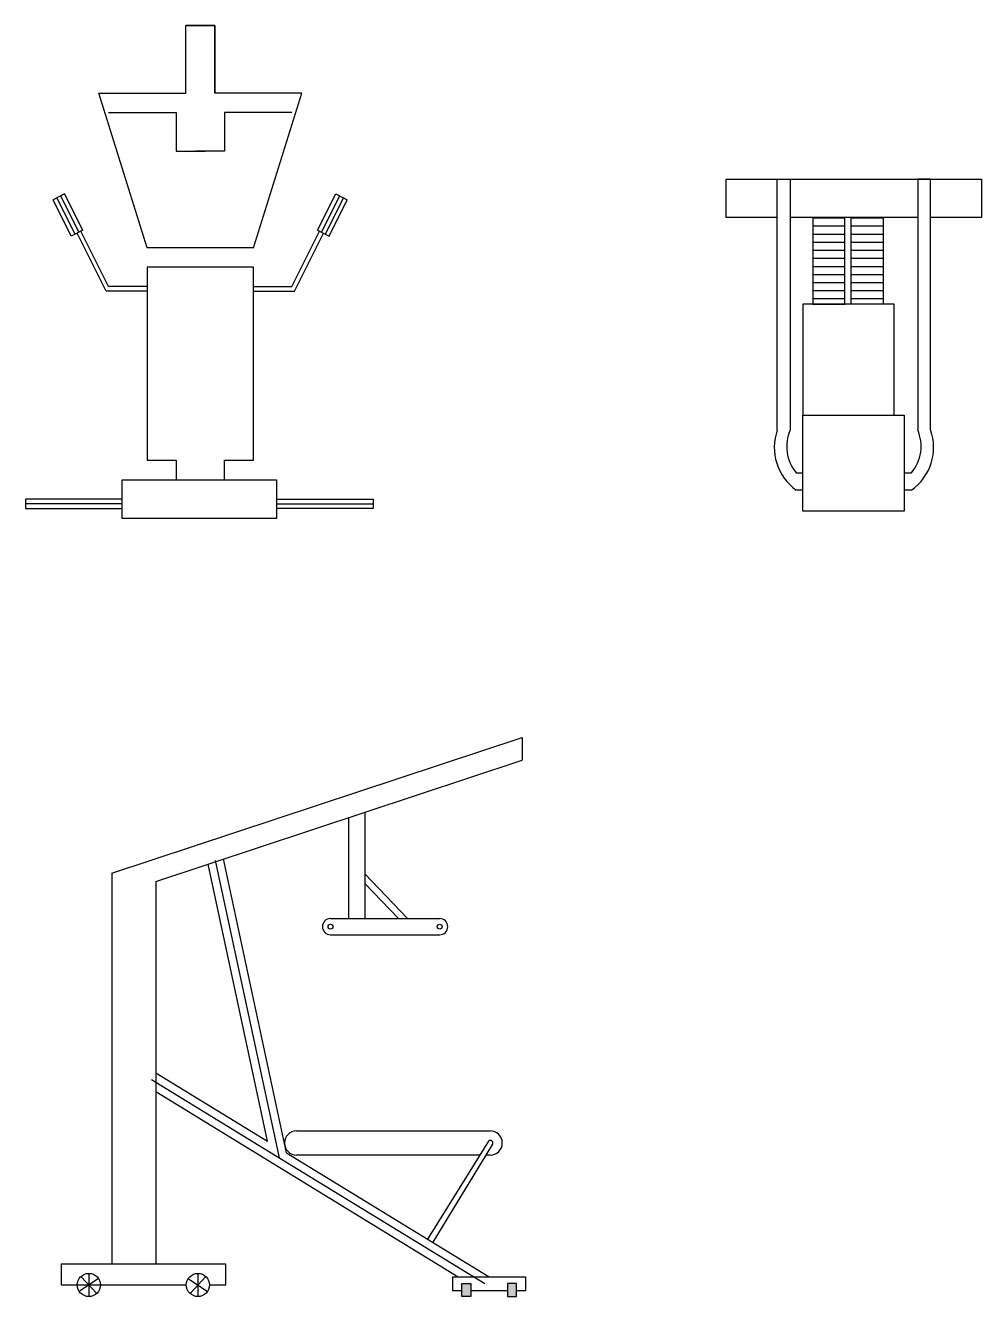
# Model space of a CAD drawing. Header units: millimetres. Extents: x 29224 to 62779, y 35576 to 54938.
# Drawn here: x 59413 to 61780, y 49373 to 52519 of the extents above; entities that cross this region are included whole.
import ezdxf

# ---------------------------------------------------------------- set-up
doc = ezdxf.new("R2010")
doc.units = ezdxf.units.MM

# ---------------------------------------------------------------- blocks, each defined once
blk = doc.blocks.new('A$C60BA323A')
h = blk.add_hatch()
h.set_pattern_fill('_U', color=256, scale=20, style=0, pattern_type=0)
h.set_pattern_definition([(0, (-79024.589, -61997.142), (0, 20), [])])
h.paths.add_polyline_path([(388.3, 726.5), (309.3, 726.5), (309.3, 512.1), (388.3, 512.1)])
h.paths.add_polyline_path([(293.5, 726.5), (214.5, 726.5), (214.5, 512.1), (293.5, 512.1)])
for points in [[(126.4, 726.5), (0, 726.5), (0, 821.2), (632.2, 821.2), (632.2, 726.5), (505.7, 726.5)], [(126.4, 200.8), (126.4, 821.2), (158, 821.2), (158, 200.8)], [(505.7, 200.8), (505.7, 821.2), (474.1, 821.2), (474.1, 200.8)], [(474.1, 726.5), (158, 726.5)], [(173.5, 94.4), (189.7, 94.4)], [(440.3, 94.4), (458.7, 94.4)], [(189.7, 51.9), (173.5, 51.9)], [(458.7, 51.9), (440.3, 51.9)]]:
    blk.add_lwpolyline(points)
for points in [[(214.5, 512.1), (293.5, 512.1), (293.5, 726.5), (214.5, 726.5)], [(388.3, 512.1), (309.3, 512.1), (309.3, 726.5), (388.3, 726.5)], [(189.7, 236.9), (415.4, 236.9), (415.4, 512.1), (189.7, 512.1)], [(189.7, 236.9), (440.3, 236.9), (440.3, 0), (189.7, 0)]]:
    blk.add_lwpolyline(points, close=True)
for centre, radius, start, end in [((247.9, 157.3), 129, 160.2953, 234.7797), ((251.8, 160.1), 102.2, 156.5479, 219.983), ((384.3, 157.3), 129, 305.2203, 19.7047), ((380.3, 160.1), 102.2, 320.017, 23.4521)]:
    blk.add_arc(centre, radius, start, end)
blk = doc.blocks.new('A$C35AD3472')
at = {"ltscale": 0.0025}
h = blk.add_hatch(color=256, dxfattribs=at)
h.paths.add_polyline_path([(1015, 32.5), (992.6, 32.5), (992.6, 0), (1015, 0)])
h.paths.add_polyline_path([(1105.1, 0), (1127.4, 0), (1127.4, 32.5), (1105.1, 32.5)])
for p, q in [((126.2, 1048.2), (1141.5, 1384)), ((1141.5, 1384), (1141.5, 1327.6)), ((234.4, 1027.6), (1141.5, 1327.6)), ((751.8, 1198.7), (751.8, 935.5)), ((711.8, 1185.5), (711.8, 935.5)), ((511.3, 384.8), (364, 1070.5)), ((540.7, 343.4), (382.7, 1078.9)), ((558.4, 356), (402.2, 1083.1)), ((126.2, 1048.2), (126.2, 80.6)), ((751.8, 1046), (857.6, 935.5)), ((234.4, 1027.6), (234.4, 80.6)), ((751.8, 1022.6), (835.2, 935.5)), ((667.2, 935.5), (937.5, 935.5)), ((667.2, 895.5), (937.5, 895.5)), ((224, 537.1), (500.9, 367.7)), ((234.4, 554.1), (511.3, 384.8)), ((234.4, 507.2), (983.4, 49.1)), ((1058, 384.8), (907.7, 142.3)), ((500.9, 367.7), (1049.6, 32.1)), ((558.4, 356), (1060, 49.1)), ((1068.3, 376.8), (920.3, 134.6)), ((92.9, 44.6), (45, 12.8)), ((49.4, 49.7), (88.5, 7.7)), ((68.9, 57.4), (68.9, 0)), ((314.9, 44.6), (362.8, 12.8)), ((358.4, 49.7), (319.4, 7.7)), ((338.9, 57.4), (338.9, 0)), ((40.2, 28.7), (97.6, 28.7))]:
    blk.add_line(p, q, dxfattribs=at)
for points in [[(583.2, 410), (1062.6, 410)], [(1036.5, 350), (583.2, 350)], [(1062.6, 350), (1051.9, 350)], [(367.6, 28.7), (407.8, 28.7), (407.8, 80.6), (0, 80.6), (0, 28.7), (40.2, 28.7)], [(992.6, 14.5), (970.2, 14.5), (970.2, 49.1), (1149.9, 49.1), (1149.9, 14.5), (1127.4, 14.5)], [(97.6, 28.7), (310.2, 28.7)], [(1105.1, 14.5), (1015, 14.5)]]:
    blk.add_lwpolyline(points, dxfattribs=at)
for points in [[(992.6, 32.5), (1015, 32.5), (1015, 0), (992.6, 0)], [(1127.4, 32.5), (1105.1, 32.5), (1105.1, 0), (1127.4, 0)]]:
    blk.add_lwpolyline(points, close=True, dxfattribs=at)
for centre, radius in [((667.2, 915.5), 6.1), ((937.5, 915.5), 6.1), ((68.9, 28.7), 28.7), ((338.9, 28.7), 28.7)]:
    blk.add_circle(centre, radius, dxfattribs=at)
for centre, radius, start, end in [((667.2, 915.5), 20, 90, 270), ((937.5, 915.5), 20, 270, 90), ((583.2, 380), 30, 90, 270), ((1062.6, 380), 30, 270, 90), ((1062.6, 380), 6.57, 326.4618, 162.8108)]:
    blk.add_arc(centre, radius, start, end, dxfattribs=at)
blk = doc.blocks.new('A$C69881EAE')
for p, q in [((198.5, 526.2), (198.5, 610)), ((198.5, 610), (234.3, 610)), ((234.3, 610), (198.5, 610)), ((234.3, 610), (234.3, 526.2)), ((234.3, 526.2), (234.3, 610)), ((150.6, 334.9), (90.8, 526.2)), ((90.8, 526.2), (198.5, 526.2)), ((342, 526.2), (234.3, 526.2)), ((282.2, 334.9), (342, 526.2)), ((102.8, 502.3), (186.5, 502.3)), ((186.5, 502.3), (186.5, 454.5)), ((330, 502.3), (246.3, 502.3)), ((246.3, 502.3), (246.3, 454.5)), ((186.5, 454.5), (222.4, 454.5)), ((246.3, 454.5), (210.4, 454.5)), ((48.4, 401.7), (34.3, 394)), ((56.7, 349.2), (34.3, 394)), ((61.5, 351.6), (39, 396.6)), ((66.3, 354), (43.7, 399.2)), ((71.1, 356.4), (48.4, 401.7)), ((361.7, 356.4), (384.4, 401.7)), ((366.5, 354), (389.1, 399.2)), ((371.3, 351.6), (393.8, 396.6)), ((376.1, 349.2), (398.5, 394)), ((384.4, 401.7), (398.5, 394)), ((71.1, 356.4), (56.7, 349.2)), ((99.8, 281.1), (63.9, 352.8)), ((102.8, 287), (68.7, 355.2)), ((330, 287), (364.1, 355.2)), ((333, 281.1), (368.9, 352.8)), ((361.7, 356.4), (376.1, 349.2)), ((282.2, 334.9), (150.6, 334.9)), ((150.6, 311), (150.6, 71.8)), ((282.2, 311), (150.6, 311)), ((282.2, 71.8), (282.2, 311)), ((150.6, 287), (102.8, 287)), ((282.2, 287), (330, 287)), ((150.6, 281.1), (99.8, 281.1)), ((282.2, 281.1), (333, 281.1)), ((150.6, 71.8), (186.5, 71.8)), ((186.5, 71.8), (186.5, 47.8)), ((246.3, 47.8), (246.3, 71.8)), ((246.3, 71.8), (282.2, 71.8)), ((119.6, 0), (119.6, 47.8)), ((119.6, 47.8), (311, 47.8)), ((311, 47.8), (311, 0)), ((119.6, 23.9), (0, 23.9)), ((0, 23.9), (0, 12)), ((119.6, 17.9), (0, 17.9)), ((311, 23.9), (430.6, 23.9)), ((311, 17.9), (430.6, 17.9)), ((430.6, 23.9), (430.6, 12)), ((0, 12), (119.6, 12)), ((430.6, 12), (311, 12)), ((311, 0), (119.6, 0))]:
    blk.add_line(p, q)

msp = doc.modelspace()

# ---------------------------------------------------------------- block references
at = {"xscale": 2, "yscale": 2, "zscale": 2}
msp.add_blockref('A$C69881EAE', (59412.6, 51299.2), dxfattribs=at)
for name, p in [('A$C60BA323A', (61147.8, 51317.3)), ('A$C35AD3472', (59500.8, 49373.1))]:
    msp.add_blockref(name, p)

doc.saveas('drawing.dxf')
